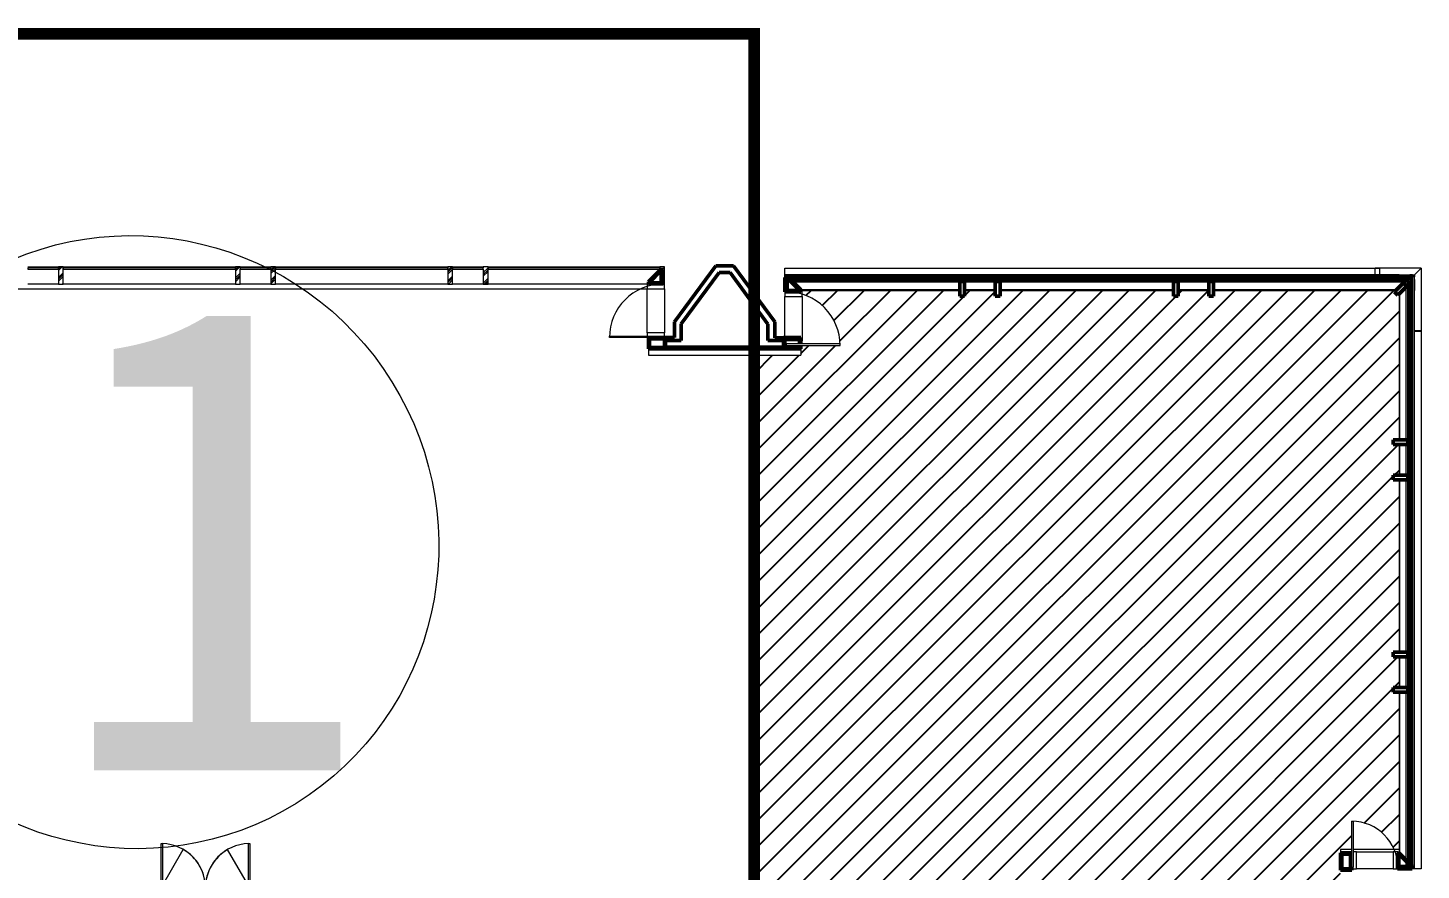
# Model space of a CAD drawing. Header units: millimetres. Extents: x 8533 to 398112, y -117646 to 105276.
# Drawn here: x 33150 to 56766, y 41083 to 55366 of the extents above; entities that cross this region are included whole.
import ezdxf

# ---------------------------------------------------------------- set-up
doc = ezdxf.new("R2010")
doc.units = ezdxf.units.MM
doc.linetypes.add('DASH', pattern=[0.35, 0.25, -0.1])
for name, color, linetype, lineweight in [('A-DOOR', 31, 'Continuous', 13), ('A-FLOR', 192, 'Continuous', 13), ('A-GENM', 13, 'Continuous', 13), ('A-GLAZ', 151, 'Continuous', 13), ('A-GLAZ-CURT', 52, 'Continuous', 13), ('A-GLAZ-CWMG', 51, 'Continuous', 13), ('A-text', 7, 'Continuous', 13), ('A-WALL', 113, 'Continuous', 13), ('A-WALL-PATT', 111, 'Continuous', 13)]:
    doc.layers.add(name, color=color, linetype=linetype, lineweight=lineweight)
pattern_1 = [(0, (0, 0), (0, 100), [])]

# ---------------------------------------------------------------- blocks, each defined once
blk = doc.blocks.new('大门构件2 - 大门构件-1944663-10F_ARC_46_000_')
at = {"layer": 'A-WALL', "lineweight": 50}
for p, q in [((44810, -13020), (44110, -13971)), ((44225, -14008), (44868, -13135)), ((45110, -13020), (44810, -13020)), ((44868, -13135), (45052, -13135)), ((45052, -13135), (45695, -14011)), ((45810, -13971), (45110, -13020)), ((44110, -13971), (44110, -14240)), ((44225, -14290), (44225, -14008)), ((45695, -14011), (45695, -14291)), ((45810, -14241), (45810, -13971)), ((44110, -14240), (43960, -14240)), ((43960, -14240), (43960, -14290)), ((43960, -14290), (44225, -14290)), ((43960, -14400), (43960, -14430)), ((45960, -14400), (43960, -14400)), ((45695, -14291), (45960, -14291)), ((45960, -14241), (45810, -14241)), ((45960, -14291), (45960, -14241)), ((45960, -14430), (45960, -14400)), ((43960, -14430), (45960, -14430))]:
    blk.add_line(p, q, dxfattribs=at)
blk = doc.blocks.new('G2 - G26-1945658-10F_ARC_46_000_')
at = {"layer": 'A-WALL-PATT'}
h = blk.add_hatch(dxfattribs=at)
h.set_pattern_fill('FP_1', color=256, style=0, pattern_type=2)
h.set_pattern_definition(pattern_1)
h.paths.add_polyline_path([(56577, -14124), (56598, -14124), (56598, -13233), (56060, -13233), (56060, -13276), (56555, -13276), (56555, -14124), (56565, -14124)], flags=0)
h = blk.add_hatch(dxfattribs=at)
h.set_pattern_fill('FP_1', color=256, style=0, pattern_type=2)
h.set_pattern_definition(pattern_1)
h.paths.add_polyline_path([(56555, -23250), (56598, -23250), (56598, -14129), (56555, -14129), (56555, -22896)], flags=0)
at = {"layer": 'A-WALL', "lineweight": 50}
for p, q in [((43879, -13084), (43669, -13294)), ((43683, -13309), (43887, -13104)), ((43920, -13084), (43879, -13084)), ((43887, -13104), (43900, -13104)), ((43900, -13104), (43900, -13309)), ((43920, -13329), (43920, -13084)), ((46041, -13218), (45980, -13218)), ((45980, -13218), (45980, -13463)), ((46251, -13428), (46041, -13218)), ((43669, -13294), (43669, -13329)), ((43669, -13329), (43920, -13329)), ((43900, -13309), (43683, -13309)), ((56060, -13233), (45980, -13233)), ((45980, -13233), (45980, -13276)), ((45980, -13276), (56060, -13276)), ((46020, -13443), (46020, -13238)), ((46020, -13238), (46032, -13238)), ((46237, -13443), (46020, -13443)), ((46032, -13238), (46237, -13443)), ((46251, -13463), (46251, -13428)), ((48948, -13288), (48948, -13537)), ((49028, -13288), (48948, -13288)), ((49028, -13537), (49028, -13288)), ((49548, -13288), (49548, -13537)), ((49628, -13288), (49548, -13288)), ((49628, -13537), (49628, -13288)), ((52568, -13288), (52568, -13537)), ((52648, -13288), (52568, -13288)), ((52648, -13537), (52648, -13288)), ((53168, -13288), (53168, -13537)), ((53248, -13288), (53168, -13288)), ((53248, -13537), (53248, -13288)), ((55986, -13233), (55986, -13276)), ((56598, -13233), (55986, -13233)), ((55986, -13276), (56555, -13276)), ((56060, -13276), (56060, -13233)), ((56465, -13312), (56316, -13465)), ((56373, -13521), (56522, -13368)), ((56522, -13368), (56465, -13312)), ((56555, -13276), (56555, -14124)), ((56598, -14124), (56598, -13233)), ((45980, -13463), (46251, -13463)), ((48948, -13537), (49028, -13537)), ((49548, -13537), (49628, -13537)), ((52568, -13537), (52648, -13537)), ((53168, -13537), (53248, -13537)), ((56316, -13465), (56373, -13521)), ((56555, -14124), (56598, -14124)), ((56598, -14129), (56555, -14129)), ((56555, -14129), (56555, -23250)), ((56598, -23250), (56598, -14129)), ((43960, -14240), (43669, -14240)), ((43669, -14240), (43669, -14430)), ((43689, -14410), (43689, -14260)), ((43689, -14260), (43940, -14260)), ((43940, -14260), (43940, -14410)), ((43960, -14430), (43960, -14240)), ((46251, -14240), (45960, -14240)), ((45960, -14240), (45960, -14430)), ((45980, -14410), (45980, -14260)), ((45980, -14260), (46231, -14260)), ((46231, -14260), (46231, -14347)), ((46231, -14372), (46231, -14410)), ((46251, -14347), (46251, -14240)), ((46251, -14430), (46251, -14372)), ((43669, -14430), (43960, -14430)), ((43940, -14410), (43689, -14410)), ((45960, -14430), (46251, -14430)), ((46231, -14410), (45980, -14410)), ((56542, -15974), (56294, -15974)), ((56294, -15974), (56294, -16054)), ((56294, -16054), (56542, -16054)), ((56542, -16054), (56542, -15974)), ((56542, -16574), (56294, -16574)), ((56294, -16574), (56294, -16654)), ((56294, -16654), (56542, -16654)), ((56542, -16654), (56542, -16574)), ((56542, -19574), (56294, -19574)), ((56294, -19574), (56294, -19654)), ((56542, -19654), (56542, -19574)), ((56294, -19654), (56542, -19654)), ((56542, -20174), (56294, -20174)), ((56294, -20174), (56294, -20254)), ((56294, -20254), (56542, -20254)), ((56542, -20254), (56542, -20174)), ((55400, -22979), (55400, -23270)), ((55590, -22979), (55400, -22979)), ((55420, -23250), (55420, -22999)), ((55420, -22999), (55570, -22999)), ((55570, -22999), (55570, -23250)), ((56367, -22980), (56367, -23250)), ((56402, -22980), (56367, -22980)), ((56387, -22993), (56592, -23198)), ((56387, -23210), (56387, -22993)), ((56612, -23190), (56402, -22980)), ((55400, -23270), (55590, -23270)), ((55570, -23250), (55420, -23250)), ((55590, -23270), (55590, -23222)), ((56367, -23250), (56612, -23250)), ((56592, -23210), (56387, -23210)), ((56555, -23250), (56598, -23250)), ((56592, -23198), (56592, -23210)), ((56612, -23250), (56612, -23190))]:
    blk.add_line(p, q, dxfattribs=at)
at = {"layer": 'A-WALL'}
for p, q in [((45980, -13064), (56060, -13064)), ((45980, -13176), (45980, -13064)), ((45980, -13189), (45980, -13176)), ((56392, -13176), (45980, -13176)), ((45980, -13209), (45980, -13189)), ((45980, -13189), (56654, -13189)), ((56654, -13209), (45980, -13209)), ((45980, -13218), (45980, -13209)), ((55986, -13176), (55986, -13064)), ((56766, -13064), (55986, -13064)), ((55986, -13233), (55986, -13209)), ((56060, -13064), (56060, -13176)), ((56060, -13209), (56060, -13233)), ((56392, -13176), (56392, -13181)), ((56392, -13176), (56393, -13176)), ((56393, -13176), (56396, -13176)), ((56396, -13176), (56399, -13176)), ((56399, -13176), (56403, -13176)), ((56403, -13176), (56455, -13176)), ((56403, -13180), (56403, -13176)), ((56455, -13176), (56509, -13176)), ((56509, -13176), (56565, -13176)), ((56509, -13176), (56509, -13186)), ((56565, -13176), (56576, -13176)), ((56565, -13187), (56565, -13176)), ((56621, -13176), (56576, -13176)), ((56598, -13233), (56621, -13209)), ((56621, -13176), (56642, -13176)), ((56621, -23250), (56621, -13176)), ((56642, -13176), (56654, -13176)), ((56642, -13176), (56642, -23250)), ((56654, -13176), (56766, -13064)), ((56654, -13176), (56654, -13189)), ((56654, -13189), (56654, -13209)), ((56654, -13254), (56654, -13209)), ((56766, -13064), (56766, -14124)), ((46222, -13427), (46020, -13427)), ((46020, -13438), (46232, -13438)), ((48948, -13427), (46250, -13427)), ((46251, -13438), (48948, -13438)), ((48948, -13288), (48948, -13276)), ((49028, -13276), (49028, -13288)), ((49548, -13427), (49028, -13427)), ((49028, -13438), (49548, -13438)), ((49548, -13288), (49548, -13276)), ((49628, -13276), (49628, -13288)), ((52568, -13427), (49628, -13427)), ((49628, -13438), (52568, -13438)), ((52568, -13288), (52568, -13276)), ((52648, -13276), (52648, -13288)), ((53168, -13427), (52648, -13427)), ((52648, -13438), (53168, -13438)), ((53168, -13288), (53168, -13276)), ((53248, -13276), (53248, -13288)), ((56352, -13427), (53248, -13427)), ((53248, -13438), (56342, -13438)), ((56465, -13312), (56481, -13295)), ((56509, -13381), (56509, -15974)), ((56539, -13350), (56522, -13368)), ((56654, -13266), (56643, -13266)), ((56649, -13438), (56654, -13438)), ((56654, -13427), (56650, -13427)), ((56654, -13254), (56654, -13266)), ((56654, -13266), (56654, -13321)), ((56654, -13321), (56654, -13427)), ((56654, -13427), (56654, -13438)), ((56654, -23250), (56654, -13438)), ((56392, -13501), (56392, -15974)), ((56403, -15974), (56403, -13490)), ((56565, -14129), (56565, -14124)), ((56577, -14129), (56577, -14124)), ((56621, -14124), (56598, -14124)), ((56598, -14129), (56621, -14129)), ((56766, -14124), (56654, -14124)), ((56654, -14129), (56766, -14129)), ((56766, -14129), (56766, -23250)), ((56392, -16054), (56392, -16574)), ((56403, -16574), (56403, -16054)), ((56509, -16054), (56509, -16574)), ((56542, -15974), (56555, -15974)), ((56555, -16054), (56542, -16054)), ((56392, -16654), (56392, -19574)), ((56403, -19574), (56403, -16654)), ((56509, -16654), (56509, -19574)), ((56542, -16574), (56555, -16574)), ((56555, -16654), (56542, -16654)), ((56542, -19574), (56555, -19574)), ((56392, -19654), (56392, -20174)), ((56403, -20174), (56403, -19654)), ((56509, -19654), (56509, -20174)), ((56555, -19654), (56542, -19654)), ((56392, -20254), (56392, -22980)), ((56403, -22981), (56403, -20254)), ((56509, -20254), (56509, -23087)), ((56542, -20174), (56555, -20174)), ((56555, -20254), (56542, -20254)), ((56392, -22998), (56392, -23210)), ((56403, -23210), (56403, -23009)), ((56509, -23115), (56509, -23210)), ((56621, -23250), (56612, -23250)), ((56642, -23250), (56621, -23250)), ((56654, -23250), (56642, -23250)), ((56766, -23250), (56654, -23250))]:
    blk.add_line(p, q, dxfattribs=at)
blk = doc.blocks.new('窗嵌板_上悬无框铝窗 - 窗嵌板_上悬无框铝窗-1965196-10F_ARC_46_000_')
at = {"layer": 'A-GLAZ'}
for p, q in [((260, 12.5), (-260, 12.5)), ((-260, 12.5), (-260, -12.5)), ((260, -12.5), (260, 12.5)), ((-260, -12.5), (260, -12.5))]:
    blk.add_line(p, q, dxfattribs=at)
blk = doc.blocks.new('系统嵌板 - 玻璃-V14-10F_ARC_46_000_')
at = {"layer": 'A-GLAZ-CURT', "lineweight": 18}
for p, q in [((1460, 12.5), (-1460, 12.5)), ((-1460, 12.5), (-1460, -12.5)), ((1460, -12.5), (1460, 12.5)), ((-1460, -12.5), (1460, -12.5))]:
    blk.add_line(p, q, dxfattribs=at)
blk = doc.blocks.new('系统嵌板 - 玻璃-V15-10F_ARC_46_000_')
at = {"layer": 'A-GLAZ-CURT', "lineweight": 18}
for p, q in [((1460, 12.5), (-1460, 12.5)), ((-1460, 12.5), (-1460, -12.5)), ((1460, -12.5), (1460, 12.5)), ((-1460, -12.5), (1460, -12.5))]:
    blk.add_line(p, q, dxfattribs=at)
blk = doc.blocks.new('系统嵌板 - 玻璃-V16-10F_ARC_46_000_')
at = {"layer": 'A-GLAZ-CURT', "lineweight": 18}
for p, q in [((1455, 12), (-1455, 12)), ((-1455, 12), (-1455, -13)), ((1455, -13), (1455, 12)), ((-1455, -13), (1455, -13))]:
    blk.add_line(p, q, dxfattribs=at)
blk = doc.blocks.new('矩形竖梃 - 80 x 292-V18-10F_ARC_46_000_')
at = {"layer": 'A-GLAZ-CWMG'}
h = blk.add_hatch(dxfattribs=at)
h.set_pattern_fill('FP_19', color=256, style=0, pattern_type=2)
h.set_pattern_definition([(315, (-43939.86, -13068.15), (88.38835, 88.38835), []), (315, (-43908.61, -13068.15), (176.7767, 0), []), (315, (-43971.11, -13068.15), (176.7767, 0), [])])
h.paths.add_polyline_path([(-52, 264), (0, 264), (0, -28), (-80, -28), (-80, 35), (-61, 16), (-52, 36), (-80, 63), (-80, 264)], flags=0)
for p, q in [((-80, 264), (0, 264)), ((-80, -28), (-80, 264)), ((0, 264), (0, -28)), ((0, -28), (-80, -28))]:
    blk.add_line(p, q, dxfattribs=at)
blk = doc.blocks.new('矩形竖梃 - 80 x 292-1965131-10F_ARC_46_000_')
at = {"layer": 'A-GLAZ-CWMG'}
for p, q in [((56498, -42671), (56498, -39761)), ((56790, -39761), (56790, -42671))]:
    blk.add_line(p, q, dxfattribs=at)
blk = doc.blocks.new('矩形竖梃 - 80 x 292-1965132-10F_ARC_46_000_')
at = {"layer": 'A-GLAZ-CWMG'}
for p, q in [((56498, -39681), (56498, -39161)), ((56790, -39161), (56790, -39681))]:
    blk.add_line(p, q, dxfattribs=at)
blk = doc.blocks.new('矩形竖梃 - 80 x 292-1965133-10F_ARC_46_000_')
at = {"layer": 'A-GLAZ-CWMG'}
for p, q in [((56498, -39081), (56498, -36161)), ((56790, -36161), (56790, -39081))]:
    blk.add_line(p, q, dxfattribs=at)
blk = doc.blocks.new('防火门A-双扇1 - 双扇防火门-FM甲1522BXG-1951105-10F_ARC_46_000_')
at = {"layer": 'A-GENM'}
for p, q in [((-750, 100), (-750, 750)), ((-750, 750), (-730, 750)), ((-730, 750), (-730, 0)), ((730, 0), (730, 750)), ((730, 750), (750, 750)), ((750, 750), (750, 100)), ((-750, 0), (-375, 650)), ((750, 0), (375, 650)), ((-730, 0), (-750, 0)), ((750, 0), (730, 0))]:
    blk.add_line(p, q, dxfattribs=at)
for centre, start, end in [((-750, 0), 0, 88.4719), ((750, 0), 91.5281, 180), ((-750, 0), 0, 60), ((750, 0), 120, 180)]:
    blk.add_arc(centre, 750, start, end, dxfattribs=at)
blk = doc.blocks.new('矩形竖梃 - 80 x 292-V31-10F_ARC_46_000_')
at = {"layer": 'A-GLAZ-CWMG'}
h = blk.add_hatch(dxfattribs=at)
h.set_pattern_fill('FP_31', color=256, style=0, pattern_type=2)
h.set_pattern_definition([(315, (-33709.91, -13068.15), (88.38835, 88.38835), []), (315, (-33678.66, -13068.15), (176.7767, 0), []), (315, (-33741.16, -13068.15), (176.7767, 0), [])])
h.paths.add_polyline_path([(-40, 264), (40, 264), (40, -28), (-40, -28), (-40, 12.5)], flags=0)
for p, q in [((-40, 264), (40, 264)), ((-40, 12.5), (-40, 264)), ((40, 264), (40, -28)), ((-40, -28), (-40, -12.5)), ((40, -28), (-40, -28))]:
    blk.add_line(p, q, dxfattribs=at)
blk = doc.blocks.new('矩形竖梃 - 80 x 292-V32-10F_ARC_46_000_')
at = {"layer": 'A-GLAZ-CWMG'}
h = blk.add_hatch(dxfattribs=at)
h.set_pattern_fill('FP_32', color=256, style=0, pattern_type=2)
h.set_pattern_definition([(315, (-36709.91, -13068.15), (88.38835, 88.38835), []), (315, (-36678.66, -13068.15), (176.7767, 0), []), (315, (-36741.16, -13068.15), (176.7767, 0), [])])
h.paths.add_polyline_path([(40, 264), (40, -28), (-40, -28), (-40, 264)], flags=0)
for p, q in [((-40, 264), (40, 264)), ((-40, -28), (-40, 264)), ((40, 264), (40, 12.5)), ((40, -28), (-40, -28)), ((40, -12.5), (40, -28))]:
    blk.add_line(p, q, dxfattribs=at)
blk = doc.blocks.new('矩形竖梃 - 80 x 292-V33-10F_ARC_46_000_')
at = {"layer": 'A-GLAZ-CWMG'}
h = blk.add_hatch(dxfattribs=at)
h.set_pattern_fill('FP_33', color=256, style=0, pattern_type=2)
h.set_pattern_definition([(315, (-37309.91, -13068.15), (88.38835, 88.38835), []), (315, (-37278.66, -13068.15), (176.7767, 0), []), (315, (-37341.16, -13068.15), (176.7767, 0), [])])
h.paths.add_polyline_path([(-40, 264), (40, 264), (40, -28), (-40, -28), (-40, 12.5)], flags=0)
for p, q in [((-40, 264), (40, 264)), ((-40, 12.5), (-40, 264)), ((40, 264), (40, -28)), ((-40, -28), (-40, -12.5)), ((40, -28), (-40, -28))]:
    blk.add_line(p, q, dxfattribs=at)
blk = doc.blocks.new('矩形竖梃 - 80 x 292-V34-10F_ARC_46_000_')
at = {"layer": 'A-GLAZ-CWMG'}
h = blk.add_hatch(dxfattribs=at)
h.set_pattern_fill('FP_34', color=256, style=0, pattern_type=2)
h.set_pattern_definition([(315, (-40309.91, -13068.15), (88.38835, 88.38835), []), (315, (-40278.66, -13068.15), (176.7767, 0), []), (315, (-40341.16, -13068.15), (176.7767, 0), [])])
h.paths.add_polyline_path([(40, 264), (40, -28), (-40, -28), (-40, 264)], flags=0)
for p, q in [((-40, 264), (40, 264)), ((-40, -28), (-40, 264)), ((40, 264), (40, 12.5)), ((40, -28), (-40, -28)), ((40, -12.5), (40, -28))]:
    blk.add_line(p, q, dxfattribs=at)
blk = doc.blocks.new('矩形竖梃 - 80 x 292-V35-10F_ARC_46_000_')
at = {"layer": 'A-GLAZ-CWMG'}
h = blk.add_hatch(dxfattribs=at)
h.set_pattern_fill('FP_35', color=256, style=0, pattern_type=2)
h.set_pattern_definition([(315, (-40909.91, -13068.15), (88.38835, 88.38835), []), (315, (-40878.66, -13068.15), (176.7767, 0), []), (315, (-40941.16, -13068.15), (176.7767, 0), [])])
h.paths.add_polyline_path([(-40, 264), (40, 264), (40, -28), (-40, -28), (-40, 12.5)], flags=0)
for p, q in [((-40, 264), (40, 264)), ((-40, 12.5), (-40, 264)), ((40, 264), (40, -28)), ((-40, -28), (-40, -12.5)), ((40, -28), (-40, -28))]:
    blk.add_line(p, q, dxfattribs=at)
blk = doc.blocks.new('门嵌板_单开门2 - 门嵌板_单开门2-1985838-10F_ARC_46_000_')
at = {"layer": 'A-DOOR'}
for p, q in [((455, 909), (430, 909)), ((430, 909), (430, 0)), ((455, 0), (455, 909)), ((455, 0), (430, 0))]:
    blk.add_line(p, q, dxfattribs=at)
blk.add_arc((455, 0), 909, 90, 180, dxfattribs=at)
blk = doc.blocks.new('矩形竖梃 - 80 x 292-V47-10F_ARC_46_000_')
at = {"layer": 'A-GLAZ-CWMG'}
for p, q in [((-80, -223), (-80, 28)), ((0, 28), (0, 0)), ((-80, -264), (-80, -243)), ((-25, -264), (-80, -264))]:
    blk.add_line(p, q, dxfattribs=at)
blk = doc.blocks.new('矩形竖梃 - 80 x 292-V48-10F_ARC_46_000_')
at = {"layer": 'A-GLAZ-CWMG'}
for p, q in [((45980, -13543), (46272, -13543)), ((45980, -14240), (45980, -13543)), ((46272, -13543), (46272, -14292)), ((46231, -14292), (45980, -14292)), ((46272, -14292), (46251, -14292))]:
    blk.add_line(p, q, dxfattribs=at)
blk = doc.blocks.new('矩形竖梃 - 80 x 292-V49-10F_ARC_46_000_')
at = {"layer": 'A-GLAZ-CWMG'}
for p, q in [((0, 28), (-80, 28)), ((-80, 28), (-80, -264)), ((-80, -264), (0, -264)), ((0, -264), (0, -243))]:
    blk.add_line(p, q, dxfattribs=at)
blk = doc.blocks.new('矩形竖梃 - 80 x 292-V52-10F_ARC_46_000_')
at = {"layer": 'A-GLAZ-CWMG'}
for p, q in [((-80, -264), (-80, 28)), ((-80, 28), (0, 28)), ((0, -52), (0, -264)), ((0, -264), (-80, -264))]:
    blk.add_line(p, q, dxfattribs=at)
blk = doc.blocks.new('门嵌板_单开门2 - 门嵌板_单开门2-1986385-10F_ARC_46_000_')
at = {"layer": 'A-DOOR'}
for p, q in [((452.5, 0), (427.5, 0)), ((427.5, -905), (427.5, 0)), ((452.5, 0), (452.5, -905)), ((452.5, -905), (427.5, -905))]:
    blk.add_line(p, q, dxfattribs=at)
blk.add_arc((452.5, 0), 905, 180, 270, dxfattribs=at)
blk = doc.blocks.new('矩形竖梃 - 80 x 292-V53-10F_ARC_46_000_')
at = {"layer": 'A-GLAZ-CWMG'}
for p, q in [((0, 28), (-80, 28)), ((-80, 28), (-80, -264)), ((0, 0), (0, 28)), ((-80, -264), (-25, -264))]:
    blk.add_line(p, q, dxfattribs=at)
blk = doc.blocks.new('矩形竖梃 - 80 x 292-1986377-10F_ARC_46_000_')
at = {"layer": 'A-GLAZ-CWMG'}
for p, q in [((43648, -13412), (43940, -13412)), ((43648, -14157), (43648, -13412)), ((43940, -13412), (43940, -14157)), ((43940, -14157), (43648, -14157))]:
    blk.add_line(p, q, dxfattribs=at)
blk = doc.blocks.new('门嵌板_单开门2 - 门嵌板_单开门2-1986779-10F_ARC_46_000_')
at = {"layer": 'A-DOOR'}
for p, q in [((390, 0), (365, 0)), ((365, -780), (365, 0)), ((390, 0), (390, -780)), ((390, -780), (365, -780))]:
    blk.add_line(p, q, dxfattribs=at)
blk.add_arc((390, 0), 780, 180, 270, dxfattribs=at)
blk = doc.blocks.new('矩形竖梃 - 80 x 292-1985754-10F_ARC_46_000_')
at = {"layer": 'A-GLAZ-CWMG'}
for p, q in [((-80, -28), (-80, 264)), ((-80, 264), (-25, 264)), ((0, -28), (-80, -28))]:
    blk.add_line(p, q, dxfattribs=at)
blk = doc.blocks.new('矩形竖梃 - 80 x 292-1986777-10F_ARC_46_000_')
at = {"layer": 'A-GLAZ-CWMG'}
for p, q in [((55670, -23250), (55670, -22958)), ((55670, -22958), (56290, -22958)), ((56290, -22958), (56290, -23250)), ((56290, -23250), (55670, -23250))]:
    blk.add_line(p, q, dxfattribs=at)
blk = doc.blocks.new('矩形竖梃 - 80 x 292-V56-10F_ARC_46_000_')
at = {"layer": 'A-GLAZ-CWMG'}
for p, q in [((0, 264), (-80, 264)), ((-80, 264), (-80, -28)), ((0, 243), (0, 264)), ((-80, -28), (-3, -28))]:
    blk.add_line(p, q, dxfattribs=at)

msp = doc.modelspace()

# ---------------------------------------------------------------- hatches: boundary and pattern name
h = msp.add_hatch()
h.set_pattern_fill('ANSI31', color=1, scale=200)
h.set_pattern_definition([(45, (0, 0), (-224.5064, 224.5064), [])])
h.paths.add_polyline_path([(24960, 30783), (24960, 30783), (24960, 31783), (24960, 35733), (24960, 35733), (24960, 35788, -0.173003), (24353, 36075, -0.188534), (24061, 36743), (24060, 36743), (24060, 36783), (24960, 36783), (24960, 37183), (24260, 37183), (24260, 37223), (24261, 37223, -0.363739), (24960, 37976), (24960, 37983), (24960, 49813), (24110, 49813), (24110, 50113), (23634, 50113), (23634, 50138), (23635, 50138, -0.292898), (24110, 50829), (24110, 50915), (21471, 50915), (21471, 50816), (21391, 50816), (21391, 50915), (20872, 50915), (20872, 50816), (20792, 50816), (20792, 50915), (17851, 50915), (17851, 50816), (17771, 50816), (17771, 50915), (17252, 50915), (17252, 50816), (17172, 50816), (17172, 50915), (14131, 50915), (14028, 50814), (14028, 48379), (14126, 48379), (14126, 48299), (14028, 48299), (14028, 47779), (14126, 47779), (14126, 47699), (14028, 47699), (14028, 44779), (14126, 44779), (14126, 44699), (14028, 44699), (14028, 44179), (14126, 44179), (14126, 44099), (14028, 44099), (14028, 41395), (14096, 41395, -0.307545), (14805, 41910), (14805, 41911), (14830, 41911), (14830, 41374), (15020, 41374), (15020, 41083), (15020, 39083), (15020, 38791), (14830, 38791), (14805, 38785), (14805, 38126), (14830, 38126, -0.294159), (14003, 38659), (14003, 22008, -0.28634), (14805, 22539), (14805, 22540), (14830, 22540), (14830, 21874), (15020, 21874), (15020, 21583), (15020, 19583), (15020, 19292), (15020, 19291), (14830, 19291), (14805, 19285), (14805, 18757), (14830, 18757, -0.316021), (14099, 19271), (14020, 19271), (14020, 16579), (14123, 16579), (14123, 16499), (14020, 16499), (14020, 15979), (14123, 15979), (14123, 15899), (14020, 15899), (14020, 12979), (14123, 12979), (14123, 12899), (14020, 12899), (14020, 12379), (14123, 12379), (14123, 12299), (14020, 12299), (14020, 9777), (14072, 9725), (17172, 9725), (17172, 9810), (17252, 9810), (17252, 9725), (17771, 9725), (17771, 9810), (17851, 9810), (17851, 9725), (20792, 9725), (20792, 9810), (20872, 9810), (20872, 9725), (21391, 9725), (21391, 9810), (21471, 9810), (21471, 9725), (24169, 9725), (24169, 9775), (24158, 9818, -0.310871), (23635, 10528), (23634, 10528), (23634, 10553), (24169, 10553), (24169, 10743), (24169, 10743), (24460, 10743), (24960, 10743)])
h.paths.add_polyline_path([(55400, 41083), (55400, 41374), (55400, 41433), (55590, 41433), (55590, 41911), (55615, 41911), (55615, 41910, -0.293293), (56309, 41433), (56392, 41433), (56392, 44099), (56294, 44099), (56294, 44179), (56392, 44179), (56392, 44699), (56294, 44699), (56294, 44779), (56392, 44779), (56392, 47699), (56294, 47699), (56294, 47779), (56392, 47779), (56392, 48299), (56294, 48299), (56294, 48379), (56392, 48379), (56392, 50814), (56288, 50915), (53248, 50915), (53248, 50816), (53168, 50816), (53168, 50915), (52648, 50915), (52648, 50816), (52568, 50816), (52568, 50915), (49628, 50915), (49628, 50816), (49548, 50816), (49548, 50915), (49028, 50915), (49028, 50816), (48948, 50816), (48948, 50915), (46272, 50915), (46272, 50851, -0.322709), (46917, 50006), (46917, 50006), (46917, 49981), (46251, 49981), (46251, 49923), (46251, 49813), (45460, 49813), (45460, 37976, -0.166532), (45926, 37748, -0.185944), (46159, 37223), (46160, 37223), (46160, 37183), (45460, 37183), (45460, 36033), (46160, 36033), (46160, 35993), (46159, 35993, -0.363739), (45460, 35239), (45460, 27383), (46110, 27383), (46110, 27363), (46110, 27363, -0.367976), (45460, 26639), (45460, 26626, -0.232421), (46009, 26258, -0.124875), (46110, 25903), (46110, 25903), (46110, 25883), (45460, 25883), (45460, 10743), (45960, 10743), (46251, 10743), (46251, 10553), (46257, 10528), (46917, 10528), (46917, 10553, -0.293795), (46385, 9725), (48963, 9725), (48963, 9810), (49043, 9810), (49043, 9725), (49563, 9725), (49563, 9810), (49643, 9810), (49643, 9725), (52568, 9725), (52568, 9810), (52648, 9810), (52648, 9725), (53168, 9725), (53168, 9810), (53248, 9810), (53248, 9725), (56392, 9725), (56392, 12299), (56294, 12299), (56294, 12379), (56392, 12379), (56392, 12899), (56294, 12899), (56294, 12979), (56392, 12979), (56392, 15899), (56294, 15899), (56294, 15979), (56392, 15979), (56392, 16499), (56294, 16499), (56294, 16579), (56392, 16579), (56392, 19271), (56321, 19271, -0.3072), (55615, 18757), (55615, 18757), (55590, 18757), (55590, 19291), (55400, 19291), (55400, 19582), (55400, 21583), (55400, 21874), (55590, 21874), (55615, 21880), (55615, 22540), (55590, 22540, -0.293795), (56417, 22008), (56417, 38659, -0.286698), (55615, 38126), (55615, 38126), (55590, 38126), (55590, 38791), (55400, 38791), (55400, 39082)])

# ---------------------------------------------------------------- linework, layer by layer
at = {"color": 1, "linetype": 'DASH', "lineweight": 50, "ltscale": 5000, "const_width": 200}
msp.add_lwpolyline([(24960, 1266), (45460, 1266), (45460, 55266), (24960, 55266)], close=True, dxfattribs=at)
at = {"layer": 'A-FLOR'}
for p, q in [((26810, 50940), (43648, 50940)), ((46251, 50890), (46251, 50915)), ((43669, 50116), (43669, 49813)), ((46251, 49981), (46251, 49813)), ((43669, 49813), (46251, 49813)), ((55590, 41433), (55400, 41433)), ((55400, 41433), (55400, 41083)), ((56392, 41433), (55615, 41433))]:
    msp.add_line(p, q, dxfattribs=at)
at = {"layer": 'A-text', "color": 1}
msp.add_ellipse((34946, 46645), major_axis=(2753, -4430), ratio=0.987594, dxfattribs=at)

# ---------------------------------------------------------------- block references
at = {"layer": 'A-DOOR'}
for name, p, rotation in [('门嵌板_单开门2 - 门嵌板_单开门2-1986385-10F_ARC_46_000_', (43912, 50568), 270), ('门嵌板_单开门2 - 门嵌板_单开门2-1985838-10F_ARC_46_000_', (46008, 50436), 270.0000000187064), ('门嵌板_单开门2 - 门嵌板_单开门2-1986779-10F_ARC_46_000_', (55980, 41131), 180)]:
    msp.add_blockref(name, p, dxfattribs=dict(at, rotation=rotation))
msp.add_blockref('防火门A-双扇1 - 双扇防火门-FM甲1522BXG-1951105-10F_ARC_46_000_', (36160, 40783), dxfattribs=at)
at = {"layer": 'A-GLAZ', "rotation": 180}
for p in [(33410, 51285), (37010, 51285), (40610, 51285)]:
    msp.add_blockref('窗嵌板_上悬无框铝窗 - 窗嵌板_上悬无框铝窗-1965196-10F_ARC_46_000_', p, dxfattribs=at)
at = {"layer": 'A-GLAZ-CURT'}
for name, p in [('系统嵌板 - 玻璃-V14-10F_ARC_46_000_', (35210, 51285)), ('系统嵌板 - 玻璃-V15-10F_ARC_46_000_', (38810, 51285)), ('系统嵌板 - 玻璃-V16-10F_ARC_46_000_', (42405, 51285))]:
    msp.add_blockref(name, p, dxfattribs=at)
at = {"layer": 'A-GLAZ-CWMG'}
for name, p, rotation in [('矩形竖梃 - 80 x 292-1965132-10F_ARC_46_000_', (-6011, -5478), 89.99999999999939), ('矩形竖梃 - 80 x 292-1965133-10F_ARC_46_000_', (-2411, -5478), 90), ('矩形竖梃 - 80 x 292-1965132-10F_ARC_46_000_', (-2411, -5478), 89.99999999999939), ('矩形竖梃 - 80 x 292-1965133-10F_ARC_46_000_', (1189, -5478), 90.00000000000006), ('矩形竖梃 - 80 x 292-1965132-10F_ARC_46_000_', (1189, -5478), 89.99999999999939), ('矩形竖梃 - 80 x 292-1965131-10F_ARC_46_000_', (1189, -5478), 89.9999999999999), ('矩形竖梃 - 80 x 292-V49-10F_ARC_46_000_', (46008, 50890), 90.00000001870643), ('矩形竖梃 - 80 x 292-V53-10F_ARC_46_000_', (43912, 50116), 270)]:
    msp.add_blockref(name, p, dxfattribs=dict(at, rotation=rotation))
at = {"layer": 'A-GLAZ-CWMG', "extrusion": (0, 0, -1)}
for name, p, rotation in [('矩形竖梃 - 80 x 292-V31-10F_ARC_46_000_', (-33710, 51285), 180), ('矩形竖梃 - 80 x 292-V32-10F_ARC_46_000_', (-36710, 51285), 180), ('矩形竖梃 - 80 x 292-V33-10F_ARC_46_000_', (-37310, 51285), 180), ('矩形竖梃 - 80 x 292-V34-10F_ARC_46_000_', (-40310, 51285), 180), ('矩形竖梃 - 80 x 292-V35-10F_ARC_46_000_', (-40910, 51285), 180), ('矩形竖梃 - 80 x 292-V18-10F_ARC_46_000_', (-43940, 51285), 180), ('矩形竖梃 - 80 x 292-V52-10F_ARC_46_000_', (-43912, 51021), 90), ('矩形竖梃 - 80 x 292-V47-10F_ARC_46_000_', (-46008, 49981), 269.9999999812936)]:
    msp.add_blockref(name, p, dxfattribs=dict(at, rotation=rotation))
at = {"layer": 'A-GLAZ-CWMG'}
for name, p in [('矩形竖梃 - 80 x 292-1986377-10F_ARC_46_000_', (0, 64353)), ('矩形竖梃 - 80 x 292-V48-10F_ARC_46_000_', (0, 64353)), ('矩形竖梃 - 80 x 292-1986777-10F_ARC_46_000_', (0, 64353)), ('矩形竖梃 - 80 x 292-V56-10F_ARC_46_000_', (56370, 41131))]:
    msp.add_blockref(name, p, dxfattribs=at)
at = {"layer": 'A-GLAZ-CWMG', "extrusion": (0, 0, -1)}
msp.add_blockref('矩形竖梃 - 80 x 292-1985754-10F_ARC_46_000_', (-55590, 41131), dxfattribs=at)
at = {"layer": 'A-WALL'}
for name in ['大门构件2 - 大门构件-1944663-10F_ARC_46_000_', 'G2 - G26-1945658-10F_ARC_46_000_']:
    msp.add_blockref(name, (0, 64353), dxfattribs=at)

# ---------------------------------------------------------------- texts
at = {"layer": 'A-text', "color": 1}
msp.add_text('1', height=7933, dxfattribs=at).set_placement((33568, 42774))

doc.saveas('drawing.dxf')
